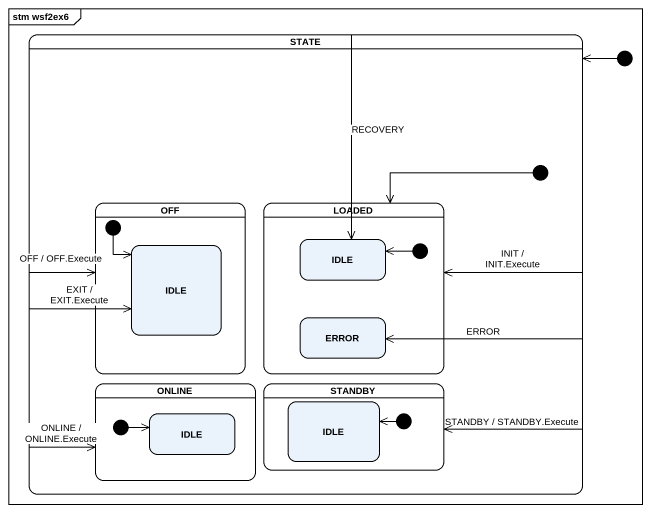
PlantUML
@startuml
mainframe stm wsf2ex6
hide empty description
state "STATE" as STATE_ {
  state OFF {
    state IDLE
    [*] --> IDLE
  }
  state LOADED {
    state "IDLE" as IDLE_2
    state ERROR
    [*] -left-> IDLE_2
  }
  state ONLINE {
    state "IDLE" as IDLE_4
    [*] -right-> IDLE_4
  }
  state STANDBY {
    state "IDLE" as IDLE_3
    [*] -left-> IDLE_3
  }
  [*] --> LOADED
}
[*] --> STATE_
STATE_ -left-> OFF : OFF / OFF.Execute
STATE_ -right-> LOADED : INIT / INIT.Execute
STATE_ -left-> IDLE : EXIT / EXIT.Execute
STATE_ -right-> IDLE_2 : RECOVERY
STATE_ --> ERROR : ERROR
STATE_ --> ONLINE : ONLINE / ONLINE.Execute
STATE_ --> STANDBY : STANDBY / STANDBY.Execute
@enduml
